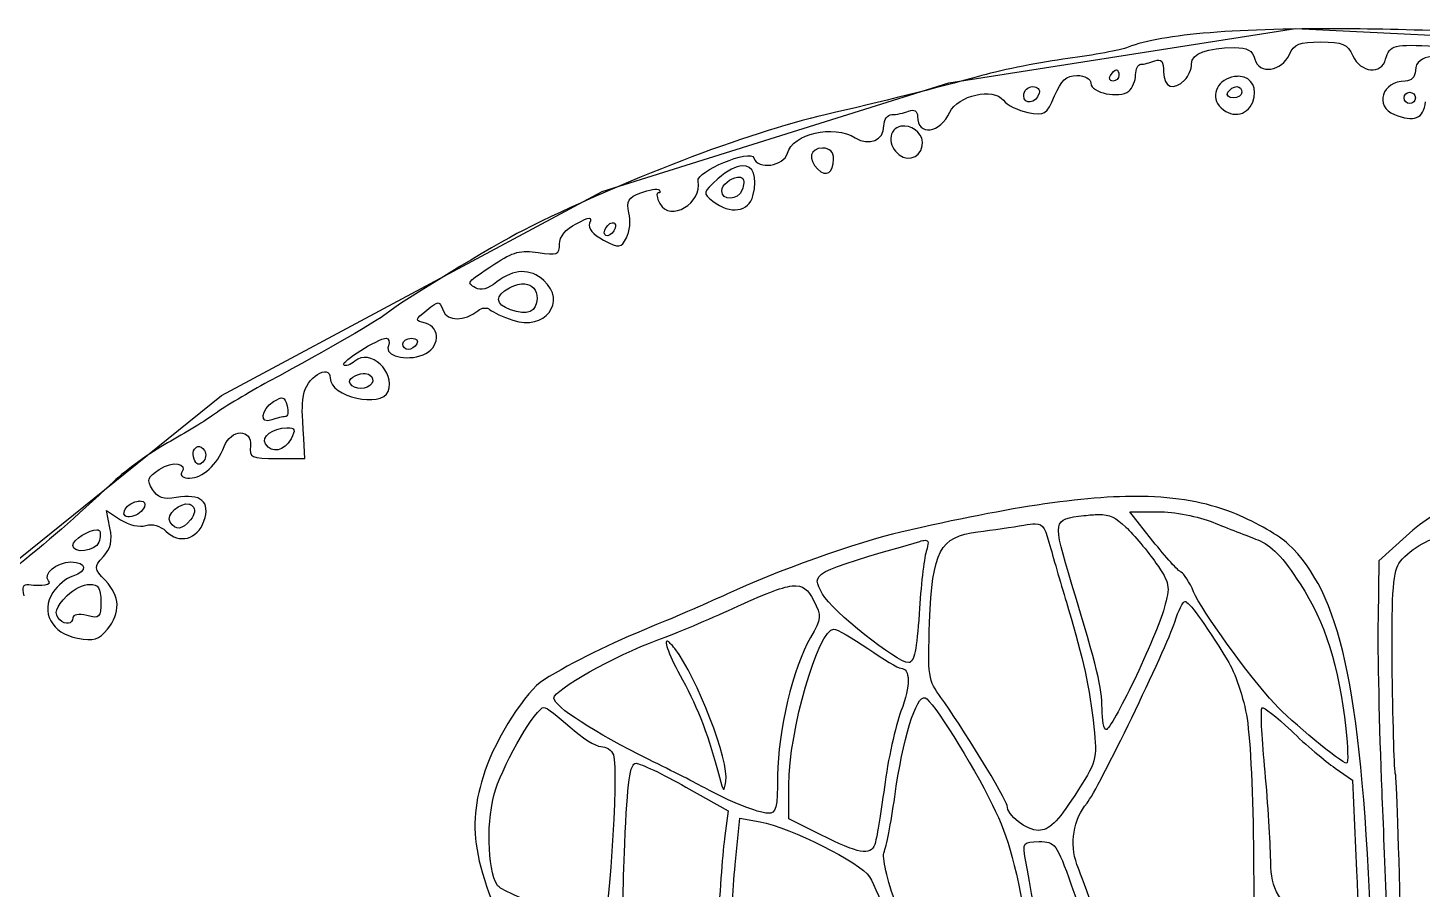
# Model space of a CAD drawing. Extents: x 2.7 to 60.3, y 1.1 to 57.9.
# Drawn here: x 12.94 to 31.82, y 46.27 to 57.94 of the extents above; entities that cross this region are included whole.
import ezdxf

# ---------------------------------------------------------------- set-up
doc = ezdxf.new("R2010")
doc.units = 0
doc.layers.get('0').update_dxf_attribs({"linetype": 'CONTINUOUS'})

msp = doc.modelspace()

# ---------------------------------------------------------------- linework, layer by layer
at = {"color": 3}
msp.add_lwpolyline([(3.318099, 36.016105), (4.514887, 40.158831), (7.184645, 44.485679), (8.933796, 47.431618), (12.247977, 50.285496), (15.562159, 52.955254), (20.717553, 55.717072), (25.412643, 57.190041), (30.107735, 57.926526), (35.723429, 57.650344), (41.799428, 56.177375), (47.415125, 53.415557), (50.913428, 50.469618), (55.332336, 45.406285), (57.633853, 41.171497), (58.738581, 39.054103), (59.843306, 34.819316), (60.211549, 31.044831), (60.30361, 27.36241), (59.843306, 23.403803), (59.198883, 21.930831)], dxfattribs=at)
at = {"color": 7}
for points in [[(30.886798, 57.92093), (30.886798, 57.92093)], [(30.450234, 57.744541), (30.450234, 57.744541)], [(27.683685, 57.365856), (27.683685, 57.365856)], [(29.357726, 57.277662), (29.357726, 57.277662)], [(26.548732, 57.138755), (26.548732, 57.138755)], [(29.312526, 57.138755), (29.312526, 57.138755)], [(31.656844, 57.062687), (31.656844, 57.062687)], [(24.818468, 56.604628), (24.818468, 56.604628)], [(23.701155, 56.305318), (23.701155, 56.305318)], [(22.549666, 55.911199), (22.549666, 55.911199)], [(22.616914, 56.06609), (22.616914, 56.06609)], [(20.875074, 55.293287), (20.875074, 55.293287)], [(19.670668, 54.46481), (19.670668, 54.46481)], [(18.136085, 53.728937), (18.136085, 53.728937)], [(17.48069, 53.250482), (17.48069, 53.250482)], [(16.39204, 52.919202), (16.39204, 52.919202)], [(16.448264, 52.515162), (16.448264, 52.515162)], [(16.313216, 52.099545), (16.691901, 52.099545), (16.675365, 52.36468)], [(15.24, 52.261051), (15.24, 52.261051)], [(28.111979, 51.583607), (28.111979, 51.583607)], [(14.049926, 51.159172), (14.002522, 51.397297), (14.194896, 51.270518)], [(14.470504, 51.524076), (14.470504, 51.524076)], [(15.121489, 51.482735), (15.121489, 51.482735)], [(27.865035, 51.379658), (28.250334, 51.379658)], [(28.178125, 50.982232), (27.865035, 51.379658), (27.865035, 51.379658)], [(26.58401, 51.215947), (26.58401, 51.215947)], [(27.438945, 51.341624), (27.438945, 51.341624)], [(13.872435, 51.13547), (13.872435, 51.13547)], [(25.090768, 50.991602), (25.090768, 50.991602)], [(31.606132, 51.046173), (31.240126, 50.714893), (31.226895, 49.929962)], [(13.77487, 50.394636), (13.77487, 50.394636)], [(23.289948, 50.372588), (23.289948, 50.372588)], [(28.613035, 50.16478), (28.613035, 50.16478)], [(23.856046, 49.788851), (23.856046, 49.788851)], [(21.602127, 49.624588), (21.602127, 49.624588)], [(19.92974, 48.727761), (19.92974, 48.727761)], [(25.091319, 48.858399), (25.091319, 48.858399)], [(29.65483, 48.721147), (29.65483, 48.721147)], [(21.176588, 47.970391), (21.176588, 47.970391)], [(30.644812, 47.906451), (30.882937, 47.743842), (30.936957, 46.512427)], [(21.852379, 47.647931), (22.423437, 47.326021), (22.378238, 46.98537)], [(23.681862, 46.99915), (23.246402, 47.217982), (23.246402, 47.676042)], [(22.519349, 46.594007), (22.581636, 47.226251), (22.581636, 47.226251)], [(22.581636, 47.226251), (22.857244, 47.17609)], [(26.636376, 46.909302), (26.636376, 46.909302)]]:
    msp.add_lwpolyline(points, dxfattribs=at)
for points in [[(30.886798, 57.92093), (29.319838, 57.935069), (28.314328, 57.853057), (27.841884, 57.673434)], [(32.641867, 57.874628), (31.993761, 57.900695), (31.409118, 57.916217), (30.886798, 57.92093)], [(27.841884, 57.673434), (27.739283, 57.634426), (27.371073, 57.564923), (27.023329, 57.519094)], [(28.70178, 57.447987), (28.70178, 57.58719), (28.909727, 57.666313), (29.280005, 57.667922)], [(29.280005, 57.667922), (29.457201, 57.668694), (29.528172, 57.628955), (29.55892, 57.511377)], [(30.026901, 57.574215), (30.08888, 57.715487), (30.161264, 57.744541), (30.450234, 57.744541)], [(30.450234, 57.744541), (30.748684, 57.744541), (30.811831, 57.717591), (30.885694, 57.555474)], [(31.330525, 57.511928), (31.380077, 57.701408), (31.449603, 57.719455), (32.009622, 57.68501)], [(27.023329, 57.519094), (26.675588, 57.473265), (26.151988, 57.369864), (25.860265, 57.289237)], [(27.943859, 57.299159), (27.943859, 57.377406), (27.975595, 57.441372), (28.013863, 57.441372)], [(28.013863, 57.441372), (28.052128, 57.441372), (28.137008, 57.462379), (28.20293, 57.487674)], [(28.20293, 57.487674), (28.293334, 57.522366), (28.323094, 57.485088), (28.323094, 57.33609)], [(28.610828, 57.229706), (28.660838, 57.279716), (28.70178, 57.377833), (28.70178, 57.447987)], [(29.55892, 57.511377), (29.613933, 57.301001), (29.925385, 57.342829), (30.026901, 57.574215)], [(30.885694, 57.555474), (30.990278, 57.325936), (31.274566, 57.297947), (31.330525, 57.511928)], [(31.947886, 57.545552), (31.831672, 57.539053), (31.732911, 57.468068), (31.732911, 57.357037)], [(25.860265, 57.289237), (25.199167, 57.106521), (24.522613, 56.937181), (23.738637, 56.757865)], [(26.846389, 57.015283), (26.934671, 57.226573), (27.004613, 57.289788), (27.149557, 57.289788)], [(27.149557, 57.289788), (27.259465, 57.289788), (27.338073, 57.246205), (27.338073, 57.185057)], [(27.636832, 57.214272), (27.592706, 57.214272), (27.577452, 57.248665), (27.603208, 57.29034)], [(27.603208, 57.29034), (27.628965, 57.332014), (27.665298, 57.365856), (27.683685, 57.365856)], [(27.716758, 57.29034), (27.716758, 57.248665), (27.680966, 57.214272), (27.636832, 57.214272)], [(27.683685, 57.365856), (27.70207, 57.365856), (27.716758, 57.332014), (27.716758, 57.29034)], [(27.849601, 57.078673), (27.901694, 57.121755), (27.943859, 57.220913), (27.943859, 57.299159)], [(28.323094, 57.33609), (28.323094, 57.1265), (28.457872, 57.076749), (28.610828, 57.229706)], [(29.284414, 57.274905), (29.064139, 57.241812), (28.951674, 57.028889), (29.075504, 56.879684)], [(29.357726, 57.277662), (29.334844, 57.279607), (29.310322, 57.278797), (29.284414, 57.274905)], [(29.529154, 56.930396), (29.599012, 57.11475), (29.517899, 57.264042), (29.357726, 57.277662)], [(31.732911, 57.357037), (31.732911, 57.27013), (31.679275, 57.214272), (31.596211, 57.214272)], [(25.427561, 56.792041), (25.531769, 57.020752), (26.020655, 57.13047), (26.151857, 56.954649)], [(26.428568, 57.01859), (26.428568, 57.084575), (26.482748, 57.138755), (26.548732, 57.138755)], [(26.638581, 57.048907), (26.591749, 56.908409), (26.428568, 56.884782), (26.428568, 57.01859)], [(26.548732, 57.138755), (26.614718, 57.138755), (26.655074, 57.098396), (26.638581, 57.048907)], [(27.338073, 57.185057), (27.338073, 57.053433), (27.72246, 56.973522), (27.849601, 57.078673)], [(29.265674, 56.987171), (29.200721, 56.987171), (29.168798, 57.021013), (29.194565, 57.062687)], [(29.194565, 57.062687), (29.220324, 57.104362), (29.273311, 57.138755), (29.312526, 57.138755)], [(29.383632, 57.062687), (29.383632, 57.021013), (29.330644, 56.987171), (29.265674, 56.987171)], [(29.312526, 57.138755), (29.35174, 57.138755), (29.383632, 57.104362), (29.383632, 57.062687)], [(31.596211, 57.214272), (31.282756, 57.214272), (31.171772, 56.873867), (31.448485, 56.761173)], [(31.581327, 56.987171), (31.581327, 57.028846), (31.615168, 57.062687), (31.656844, 57.062687)], [(31.656844, 57.062687), (31.69852, 57.062687), (31.732911, 57.028846), (31.732911, 56.987171)], [(26.151857, 56.954649), (26.200043, 56.890077), (26.349946, 56.815884), (26.485343, 56.789285)], [(26.485343, 56.789285), (26.713766, 56.744411), (26.739904, 56.760431), (26.846389, 57.015283)], [(29.075504, 56.879684), (29.219694, 56.705948), (29.454074, 56.73226), (29.529154, 56.930396)], [(31.448485, 56.761173), (31.714477, 56.652847), (31.844666, 56.70513), (31.870715, 56.930947)], [(31.656844, 56.911103), (31.615168, 56.911103), (31.581327, 56.945496), (31.581327, 56.987171)], [(31.732911, 56.987171), (31.732911, 56.945496), (31.69852, 56.911103), (31.656844, 56.911103)], [(23.738637, 56.757865), (22.696194, 56.519432), (20.961871, 55.855364), (19.646966, 55.191312)], [(24.534592, 56.60573), (24.534592, 56.690387), (24.582976, 56.759519), (24.642079, 56.759519)], [(24.642079, 56.759519), (24.701183, 56.759519), (24.803259, 56.780526), (24.86918, 56.805821)], [(24.86918, 56.805821), (24.946662, 56.835554), (24.988793, 56.809989), (24.988793, 56.734163)], [(24.988793, 56.734163), (24.988793, 56.464617), (25.296897, 56.505266), (25.427561, 56.792041)], [(23.226007, 56.235313), (23.295472, 56.500945), (23.853354, 56.627871), (24.146537, 56.444775)], [(24.146537, 56.444775), (24.331881, 56.329026), (24.534592, 56.412987), (24.534592, 56.60573)], [(24.637118, 56.493833), (24.612926, 56.43079), (24.63656, 56.326643), (24.689484, 56.262874)], [(24.818468, 56.604628), (24.742327, 56.609684), (24.669323, 56.577757), (24.637118, 56.493833)], [(25.052734, 56.334532), (25.081506, 56.483928), (24.945369, 56.5962), (24.818468, 56.604628)], [(22.01609, 55.859936), (21.987511, 55.990958), (22.730385, 56.297967), (22.772357, 56.172475)], [(23.701155, 56.305318), (23.533858, 56.305318), (23.500464, 56.157089), (23.637213, 56.02034)], [(23.852739, 56.158143), (23.852739, 56.254701), (23.800648, 56.305318), (23.701155, 56.305318)], [(24.689484, 56.262874), (24.813909, 56.112951), (25.017794, 56.153097), (25.052734, 56.334532)], [(22.772357, 56.172475), (22.826671, 56.010078), (23.17991, 56.059039), (23.226007, 56.235313)], [(23.637213, 56.02034), (23.750967, 55.906586), (23.852739, 55.971526), (23.852739, 56.158143)], [(22.616914, 56.06609), (22.530269, 56.062586), (22.415621, 56.004957), (22.284531, 55.888048)], [(22.336897, 55.728746), (22.336897, 55.808592), (22.459901, 55.899321), (22.549666, 55.911199)], [(22.549666, 55.911199), (22.579587, 55.915158), (22.60555, 55.910436), (22.622426, 55.89356)], [(22.760781, 55.660947), (22.827833, 55.928099), (22.761323, 56.071931), (22.616914, 56.06609)], [(21.241081, 55.700083), (21.355408, 55.743551), (21.466574, 55.760673), (21.488576, 55.738668)], [(21.488576, 55.738668), (21.51058, 55.716665), (21.504597, 55.698981), (21.475347, 55.698981)], [(21.499601, 55.554011), (21.636221, 55.298733), (22.081036, 55.562181), (22.01609, 55.859936)], [(22.284531, 55.888048), (22.077172, 55.703119), (22.075477, 55.695571), (22.218937, 55.584879)], [(22.614158, 55.740322), (22.558253, 55.594637), (22.336897, 55.58536), (22.336897, 55.728746)], [(22.622426, 55.89356), (22.642448, 55.873539), (22.638838, 55.804631), (22.614158, 55.740322)], [(21.080677, 55.43109), (21.041037, 55.589026), (21.068154, 55.634336), (21.241081, 55.700083)], [(21.475347, 55.698981), (21.446101, 55.698981), (21.457005, 55.633602), (21.499601, 55.554011)], [(22.218937, 55.584879), (22.452204, 55.404894), (22.705475, 55.440588), (22.760781, 55.660947)], [(20.364648, 55.28116), (20.5554, 55.379799), (20.583758, 55.380981), (20.548203, 55.288326)], [(21.047604, 55.090439), (21.091885, 55.173178), (21.106884, 55.326675), (21.080677, 55.43109)], [(19.646966, 55.191312), (19.251371, 54.991529), (17.987185, 54.22206), (17.790473, 54.06132)], [(20.139753, 55.005001), (20.139753, 55.105025), (20.223179, 55.208003), (20.364648, 55.28116)], [(20.548203, 55.288326), (20.521484, 55.218695), (20.590018, 55.135433), (20.736719, 55.059571)], [(20.74609, 55.159341), (20.74609, 55.201016), (20.779931, 55.256506), (20.821606, 55.282262)], [(20.821606, 55.130678), (20.779931, 55.104922), (20.74609, 55.117666), (20.74609, 55.159341)], [(20.821606, 55.282262), (20.842443, 55.29514), (20.86134, 55.298532), (20.875074, 55.293287)], [(20.897674, 55.253048), (20.897674, 55.211373), (20.863281, 55.156434), (20.821606, 55.130678)], [(20.875074, 55.293287), (20.888808, 55.288041), (20.897674, 55.273885), (20.897674, 55.253048)], [(19.852018, 54.892002), (20.108542, 54.850982), (20.139753, 54.86302), (20.139753, 55.005001)], [(20.736719, 55.059571), (20.954104, 54.947157), (20.971693, 54.948598), (21.047604, 55.090439)], [(19.264423, 54.738213), (19.506333, 54.899425), (19.619534, 54.929177), (19.852018, 54.892002)], [(19.000391, 54.412444), (18.878588, 54.487722), (18.8675, 54.473695), (19.264423, 54.738213)], [(19.92533, 54.512766), (19.742216, 54.678481), (19.520091, 54.671367), (19.292535, 54.492371)], [(19.292535, 54.492371), (19.17065, 54.396496), (19.070551, 54.369084), (19.000391, 54.412444)], [(19.476641, 54.11534), (19.263757, 54.194473), (19.258751, 54.304567), (19.463412, 54.414098)], [(19.463412, 54.414098), (19.539187, 54.454652), (19.611032, 54.470408), (19.670668, 54.46481)], [(19.506958, 53.973126), (19.940763, 53.828576), (20.246142, 54.222435), (19.92533, 54.512766)], [(19.670668, 54.46481), (19.770061, 54.455479), (19.836584, 54.386111), (19.836584, 54.26968)], [(18.341688, 54.109827), (18.504546, 54.242052), (18.512031, 54.241646), (18.563277, 54.104866)], [(19.836584, 54.26968), (19.836585, 54.089729), (19.70129, 54.031832), (19.476641, 54.11534)], [(17.790473, 54.06132), (17.671904, 53.964434), (17.040162, 53.599428), (16.199666, 53.142444)], [(18.322947, 53.933438), (18.177847, 53.971383), (18.17822, 53.977108), (18.341688, 54.109827)], [(18.563277, 54.104866), (18.618913, 53.956373), (18.857351, 53.95568), (19.035117, 54.103213)], [(19.035117, 54.103213), (19.086034, 54.145469), (19.159678, 54.151437), (19.198277, 54.116442)], [(19.198277, 54.116442), (19.236877, 54.081446), (19.37564, 54.016882), (19.506958, 53.973126)], [(18.291528, 53.504593), (18.516998, 53.590316), (18.537944, 53.877215), (18.322947, 53.933438)], [(17.217209, 53.36734), (17.174197, 53.410352), (17.681151, 53.728937), (17.792678, 53.728937)], [(17.792678, 53.728937), (17.830662, 53.728937), (17.843779, 53.682353), (17.821893, 53.625309)], [(18.018125, 53.65287), (18.018125, 53.694545), (18.071113, 53.728937), (18.136085, 53.728937)], [(18.089232, 53.577353), (18.050016, 53.577353), (18.018125, 53.611195), (18.018125, 53.65287)], [(18.207743, 53.65287), (18.181987, 53.611195), (18.128447, 53.577353), (18.089232, 53.577353)], [(18.136085, 53.728937), (18.201058, 53.728937), (18.233499, 53.694545), (18.207743, 53.65287)], [(17.818034, 53.00905), (17.921293, 53.278141), (17.575674, 53.593325), (17.36714, 53.420257)], [(17.821893, 53.625309), (17.769548, 53.488904), (18.056273, 53.415149), (18.291528, 53.504593)], [(16.671506, 52.955031), (16.699092, 53.187684), (17.033103, 53.402534), (17.033103, 53.187644)], [(17.36714, 53.420257), (17.306285, 53.369751), (17.238819, 53.345731), (17.217209, 53.36734)], [(16.199666, 53.142444), (15.92878, 52.995162), (15.604803, 52.800716), (15.479779, 52.710292)], [(17.033103, 53.187644), (17.033103, 52.936337), (17.72935, 52.777945), (17.818034, 53.00905)], [(17.303199, 53.114884), (17.26519, 53.176384), (17.379436, 53.245495), (17.48069, 53.250482)], [(17.598099, 53.11764), (17.54259, 53.027818), (17.358083, 53.026079), (17.303199, 53.114884)], [(17.48069, 53.250482), (17.514442, 53.252145), (17.546934, 53.24646), (17.571641, 53.23119)], [(17.571641, 53.23119), (17.610235, 53.207338), (17.622077, 53.156434), (17.598099, 53.11764)], [(16.267465, 52.8729), (16.327989, 52.910698), (16.365641, 52.927534), (16.39204, 52.919202)], [(16.39204, 52.919202), (16.418439, 52.910871), (16.4337, 52.877591), (16.449917, 52.815574)], [(16.675365, 52.36468), (16.649682, 52.771473), (16.649637, 52.770577), (16.671506, 52.955031)], [(15.479779, 52.710292), (15.354754, 52.619867), (15.062183, 52.439922), (14.829896, 52.31066)], [(16.243763, 52.622097), (16.071998, 52.556185), (16.091504, 52.763011), (16.267465, 52.8729)], [(16.449917, 52.815574), (16.471112, 52.73453), (16.46058, 52.667848), (16.426215, 52.667848)], [(15.597739, 52.262705), (15.689027, 52.50281), (15.977449, 52.509189), (15.95217, 52.270422)], [(16.156671, 52.297431), (16.095963, 52.395658), (16.253533, 52.513496), (16.448264, 52.515162)], [(16.426215, 52.667848), (16.39185, 52.667848), (16.309683, 52.647393), (16.243763, 52.622097)], [(16.448264, 52.515162), (16.560123, 52.516121), (16.569903, 52.490551), (16.502834, 52.365231)], [(16.502834, 52.365231), (16.414048, 52.199332), (16.238682, 52.164734), (16.156671, 52.297431)], [(14.829896, 52.31066), (14.597609, 52.181399), (14.268407, 51.944869), (14.097882, 51.784801)], [(15.128655, 51.83441), (15.306244, 51.83441), (15.503212, 52.014077), (15.597739, 52.262705)], [(15.18984, 52.092379), (15.156708, 52.178716), (15.191314, 52.249565), (15.24, 52.261051)], [(15.24, 52.261051), (15.269211, 52.267943), (15.303563, 52.253339), (15.331502, 52.208135)], [(15.331502, 52.208135), (15.359922, 52.162149), (15.349747, 52.09078), (15.308902, 52.049936)], [(15.95217, 52.270422), (15.935604, 52.113944), (15.96549, 52.099545), (16.313216, 52.099545)], [(14.626497, 51.681173), (14.545423, 51.810995), (14.558333, 51.847582), (14.719102, 51.952922)], [(14.719102, 51.952922), (14.902896, 52.073349), (15.105925, 52.041214), (15.021719, 51.904966)], [(15.308902, 52.049936), (15.260399, 52.001433), (15.218994, 52.016405), (15.18984, 52.092379)], [(14.097882, 51.784801), (13.557944, 51.277975), (13.220296, 50.98417), (12.71378, 50.580396)], [(15.021719, 51.904966), (14.997742, 51.866171), (15.045823, 51.83441), (15.128655, 51.83441)], [(14.948407, 51.57093), (14.775705, 51.54101), (14.697456, 51.567551), (14.626497, 51.681173)], [(15.323785, 51.251776), (15.416187, 51.515574), (15.282868, 51.628874), (14.948407, 51.57093)], [(28.111979, 51.583607), (27.325821, 51.60908), (26.289276, 51.453446), (24.763898, 51.103499)], [(29.308117, 51.344931), (28.965093, 51.488065), (28.583676, 51.568324), (28.111979, 51.583607)], [(14.347031, 51.315717), (14.260652, 51.298971), (14.224445, 51.326573), (14.246159, 51.391785)], [(14.246159, 51.391785), (14.264831, 51.447858), (14.340554, 51.505268), (14.414831, 51.519667)], [(14.516254, 51.44415), (14.497583, 51.388077), (14.421308, 51.330116), (14.347031, 51.315717)], [(14.414831, 51.519667), (14.436426, 51.523853), (14.45528, 51.5253), (14.470504, 51.524076)], [(14.470504, 51.524076), (14.516175, 51.520404), (14.53254, 51.493059), (14.516254, 51.44415)], [(14.866276, 51.239649), (14.803397, 51.341391), (15.004813, 51.508072), (15.121489, 51.482735)], [(15.121489, 51.482735), (15.138157, 51.479116), (15.1534, 51.471219), (15.165586, 51.459033)], [(15.165586, 51.459033), (15.212197, 51.412422), (15.203396, 51.344197), (15.141333, 51.269415)], [(28.250334, 51.379658), (28.462368, 51.379658), (28.795904, 51.315302), (28.991168, 51.236342)], [(34.006124, 51.508091), (32.351924, 51.55788), (32.122666, 51.513728), (31.606132, 51.046173)], [(14.194896, 51.270518), (14.304695, 51.198575), (14.451589, 51.164871), (14.536098, 51.191694)], [(14.536098, 51.191694), (14.625576, 51.220093), (14.733173, 51.18975), (14.807296, 51.115626)], [(14.807296, 51.115626), (14.986843, 50.93608), (15.236278, 51.00195), (15.323785, 51.251776)], [(15.141333, 51.269415), (15.025827, 51.13024), (14.93972, 51.120816), (14.866276, 51.239649)], [(25.806246, 51.105153), (26.002793, 51.131158), (26.282936, 51.172437), (26.429119, 51.196655)], [(26.429119, 51.196655), (26.494985, 51.207566), (26.545092, 51.215743), (26.58401, 51.215947)], [(26.58401, 51.215947), (26.700767, 51.216559), (26.720958, 51.146892), (26.796228, 50.874745)], [(27.081207, 50.394636), (26.815062, 51.276523), (26.814706, 51.276569), (27.243264, 51.32619)], [(27.243264, 51.32619), (27.321853, 51.33529), (27.385188, 51.341016), (27.438945, 51.341624)], [(27.438945, 51.341624), (27.600219, 51.343448), (27.674353, 51.300352), (27.809913, 51.17185)], [(28.991168, 51.236342), (29.186429, 51.157382), (29.458971, 51.050389), (29.596952, 50.998217)], [(30.012019, 50.939237), (29.895701, 51.049191), (29.579003, 51.231899), (29.308117, 51.344931)], [(13.547769, 50.922701), (13.547769, 51.000656), (13.776891, 51.139981), (13.872435, 51.13547)], [(13.872435, 51.13547), (13.886084, 51.134825), (13.897288, 51.131011), (13.904405, 51.123894)], [(13.904405, 51.123894), (13.926819, 51.101478), (13.924676, 51.030556), (13.899996, 50.966246)], [(13.961732, 50.770565), (14.060202, 50.879373), (14.084386, 50.986874), (14.049926, 51.159172)], [(24.763898, 51.103499), (24.202162, 50.974627), (23.024684, 50.555308), (22.414618, 50.266754)], [(25.01911, 50.97672), (25.049546, 50.985534), (25.073131, 50.990985), (25.090768, 50.991602)], [(25.090768, 50.991602), (25.143679, 50.993455), (25.142286, 50.953282), (25.106754, 50.839467)], [(25.153607, 49.883109), (25.191486, 50.856608), (25.28783, 51.036561), (25.806246, 51.105153)], [(27.809913, 51.17185), (27.923731, 51.063956), (28.108174, 50.844064), (28.219466, 50.683473)], [(29.596952, 50.998217), (29.774967, 50.930908), (29.941828, 50.757945), (30.17187, 50.402905)], [(31.510221, 50.677961), (31.613836, 50.843251), (31.947654, 51.041239), (32.079077, 51.032944)], [(13.899996, 50.966246), (13.851508, 50.83989), (13.547769, 50.802368), (13.547769, 50.922701)], [(23.703359, 50.263998), (23.543797, 50.553071), (23.528716, 50.545111), (25.01911, 50.97672)], [(25.106754, 50.839467), (25.075998, 50.740954), (25.03296, 50.361864), (25.010842, 49.99721)], [(26.796228, 50.874745), (26.851911, 50.67341), (26.95937, 50.304034), (27.034905, 50.053985)], [(28.560669, 50.558347), (28.522498, 50.572584), (28.350331, 50.76344), (28.178125, 50.982232)], [(31.123269, 45.92428), (30.99459, 49.010703), (30.714448, 50.275228), (30.012019, 50.939237)], [(13.219796, 50.444797), (13.133562, 50.531031), (13.330474, 50.697805), (13.518555, 50.697805)], [(13.518555, 50.697805), (13.738667, 50.697805), (13.756318, 50.574526), (13.545564, 50.507635)], [(13.989292, 50.445899), (13.83103, 50.614363), (13.830491, 50.625546), (13.961732, 50.770565)], [(28.219466, 50.683473), (28.408235, 50.411081), (28.415488, 50.369909), (28.330813, 50.071073)], [(31.420923, 49.187475), (31.407648, 50.21339), (31.427677, 50.54628), (31.510221, 50.677961)], [(12.949701, 50.391329), (13.1332, 50.365701), (13.271398, 50.393196), (13.219796, 50.444797)], [(13.545564, 50.507635), (13.461105, 50.48083), (13.340515, 50.380851), (13.277674, 50.284944)], [(14.0152, 49.786095), (14.198484, 50.012441), (14.189675, 50.232601), (13.989292, 50.445899)], [(28.729892, 50.293213), (28.674782, 50.424837), (28.598842, 50.544109), (28.560669, 50.558347)], [(12.887965, 50.240847), (12.857985, 50.35549), (12.876978, 50.401486), (12.949701, 50.391329)], [(13.277674, 50.284944), (13.105759, 50.022569), (13.262261, 49.730625), (13.610056, 49.665379)], [(13.370829, 49.915079), (13.286682, 49.999226), (13.312756, 50.084658), (13.471701, 50.243603)], [(13.471701, 50.243603), (13.555051, 50.326953), (13.69152, 50.394636), (13.77487, 50.394636)], [(13.77487, 50.394636), (13.893912, 50.394636), (13.926454, 50.344283), (13.926454, 50.159268)], [(22.414618, 50.266754), (22.186266, 50.158747), (21.725819, 49.958609), (21.391562, 49.822475)], [(22.488481, 50.068317), (22.90164, 50.258887), (23.138353, 50.357114), (23.289948, 50.372588)], [(23.289948, 50.372588), (23.441543, 50.388061), (23.508097, 50.320621), (23.58099, 50.179662)], [(24.870282, 49.334098), (24.709028, 49.334098), (23.829994, 50.03458), (23.703359, 50.263998)], [(27.488555, 48.70902), (27.487643, 48.997724), (27.428094, 49.245191), (27.081207, 50.394636)], [(29.827361, 48.775166), (29.475083, 49.158402), (28.833442, 50.045894), (28.729892, 50.293213)], [(30.17187, 50.402905), (30.510059, 49.880946), (30.696241, 49.290937), (30.790334, 48.443885)], [(13.926454, 50.159268), (13.926454, 49.945872), (13.908464, 49.928227), (13.736836, 49.971303)], [(21.470386, 49.641676), (21.717876, 49.732213), (22.175972, 49.924172), (22.488481, 50.068317)], [(23.58099, 50.179662), (23.693415, 49.962257), (23.690854, 49.931574), (23.539648, 49.6753)], [(27.034905, 50.053985), (27.229768, 49.408906), (27.321368, 48.984748), (27.37776, 48.462627)], [(28.330813, 50.071073), (28.280893, 49.894891), (28.097, 49.453547), (27.92181, 49.08991)], [(28.473025, 49.88366), (28.52203, 50.03994), (28.58501, 50.166388), (28.613035, 50.16478)], [(28.613035, 50.16478), (28.66589, 50.161752), (28.859793, 49.893342), (29.185746, 49.372132)], [(13.547769, 49.941537), (13.547769, 49.854106), (13.446788, 49.83912), (13.370829, 49.915079)], [(13.736836, 49.971303), (13.627599, 49.99872), (13.547769, 49.986065), (13.547769, 49.941537)], [(25.010842, 49.99721), (24.981828, 49.518879), (24.942442, 49.334098), (24.870282, 49.334098)], [(25.306293, 48.860053), (25.135381, 49.090046), (25.125307, 49.155806), (25.153607, 49.883109)], [(27.285156, 47.431303), (27.426247, 47.598535), (28.362848, 49.532291), (28.473025, 49.88366)], [(31.226895, 49.929962), (31.219388, 49.498093), (31.241994, 48.445487), (31.277608, 47.591155)], [(13.610056, 49.665379), (13.830808, 49.623965), (13.900739, 49.644743), (14.0152, 49.786095)], [(21.391562, 49.822475), (20.824206, 49.591405), (20.330729, 49.348318), (19.924227, 49.098729)], [(23.539648, 49.6753), (23.303925, 49.275778), (23.094818, 48.396741), (23.094818, 47.805027)], [(23.246402, 47.676042), (23.246402, 48.407834), (23.644751, 49.788851), (23.856046, 49.788851)], [(23.856046, 49.788851), (23.897655, 49.788851), (24.105368, 49.669578), (24.317413, 49.523716)], [(20.063685, 48.852887), (20.063685, 48.967055), (20.885209, 49.427605), (21.470386, 49.641676)], [(21.602127, 49.624588), (21.547191, 49.643145), (21.624933, 49.427424), (21.805525, 49.099832)], [(21.702448, 49.523716), (21.65355, 49.586501), (21.620439, 49.618403), (21.602127, 49.624588)], [(22.394223, 47.725101), (22.441157, 47.996947), (22.001911, 49.139201), (21.702448, 49.523716)], [(24.317413, 49.523716), (24.529459, 49.377855), (24.729704, 49.258582), (24.762244, 49.258582)], [(29.185746, 49.372132), (29.292939, 49.200723), (29.408783, 48.854718), (29.452536, 48.576177)], [(24.762244, 49.258582), (24.894606, 49.258582), (24.895892, 49.023431), (24.765551, 48.677601)], [(31.463369, 47.823768), (31.449478, 47.847284), (31.430321, 48.460846), (31.420923, 49.187475)], [(19.924227, 49.098729), (19.691286, 48.955705), (19.280826, 48.317422), (19.128273, 47.861802)], [(21.805525, 49.099832), (22.017254, 48.715756), (22.16892, 48.315571), (22.306029, 47.780773)], [(27.92181, 49.08991), (27.746624, 48.726273), (27.577688, 48.427814), (27.546432, 48.426798)], [(19.273793, 47.61155), (19.406726, 48.015744), (19.825093, 48.727761), (19.92974, 48.727761)], [(19.92974, 48.727761), (19.961543, 48.727761), (20.119964, 48.608488), (20.281415, 48.462627)], [(21.351875, 48.020552), (20.615569, 48.383425), (20.063685, 48.740108), (20.063685, 48.852887)], [(24.680113, 47.515639), (24.787872, 48.296131), (24.97228, 48.897852), (25.091319, 48.858399)], [(25.091319, 48.858399), (25.190269, 48.825604), (25.726849, 47.972156), (26.006888, 47.402088)], [(26.201467, 47.397679), (26.201467, 47.470285), (25.558759, 48.520312), (25.306293, 48.860053)], [(29.65483, 48.721147), (29.674357, 48.740671), (29.851404, 48.602037), (30.048398, 48.413018)], [(30.802461, 47.970391), (30.734505, 47.970391), (30.041554, 48.542151), (29.827361, 48.775166)], [(24.765551, 48.677601), (24.689613, 48.476116), (24.588209, 48.011904), (24.540104, 47.646277)], [(27.546432, 48.426798), (27.515177, 48.425782), (27.489063, 48.55274), (27.488555, 48.70902)], [(29.452536, 48.576177), (29.552132, 47.942123), (29.57335, 45.738034), (29.496631, 43.972978)], [(29.690658, 47.934562), (29.651596, 48.347514), (29.6353, 48.701622), (29.65483, 48.721147)], [(20.281415, 48.462627), (20.442866, 48.316765), (20.63115, 48.197492), (20.700338, 48.197492)], [(27.37776, 48.462627), (27.425191, 48.023472), (27.416042, 47.991833), (27.118689, 47.53438)], [(30.048398, 48.413018), (30.245394, 48.223997), (30.513822, 47.995891), (30.644812, 47.906451)], [(30.790334, 48.443885), (30.81929, 48.183418), (30.824955, 47.970391), (30.802461, 47.970391)], [(20.700338, 48.197492), (20.769526, 48.197492), (20.84618, 48.146308), (20.870113, 48.083942)], [(20.870113, 48.083942), (20.947765, 47.881585), (20.791999, 45.604348), (20.706402, 45.690565)], [(21.022799, 46.877883), (21.061567, 47.731082), (21.095108, 47.970391), (21.176588, 47.970391)], [(21.176588, 47.970391), (21.233972, 47.970391), (21.538215, 47.825048), (21.852379, 47.647931)], [(22.109796, 47.635804), (22.005609, 47.693522), (21.664435, 47.866513), (21.351875, 48.020552)], [(19.128273, 47.861802), (18.861213, 47.064195), (18.9651, 46.547409), (19.687205, 45.078716)], [(23.094818, 47.805027), (23.094818, 47.361708), (23.07577, 47.288788), (22.961975, 47.292948)], [(29.771687, 46.719133), (29.766144, 46.974728), (29.729726, 47.52161), (29.690658, 47.934562)], [(31.537783, 45.621112), (31.510808, 46.808841), (31.477252, 47.800251), (31.463369, 47.823768)], [(19.298047, 46.316194), (19.159206, 46.540842), (19.146486, 47.224458), (19.273793, 47.61155)], [(22.961975, 47.292948), (22.824688, 47.297965), (22.43943, 47.453189), (22.109796, 47.635804)], [(22.306029, 47.780773), (22.358526, 47.576001), (22.367502, 47.570337), (22.394223, 47.725101)], [(24.540104, 47.646277), (24.491999, 47.280649), (24.433082, 46.931153), (24.409466, 46.869615)], [(24.535694, 46.76764), (24.566216, 46.824749), (24.631205, 47.161404), (24.680113, 47.515639)], [(27.118689, 47.53438), (26.884152, 47.173561), (26.768055, 47.060886), (26.631415, 47.060886)], [(27.149006, 46.600621), (27.046322, 46.878548), (27.101242, 47.213308), (27.285156, 47.431303)], [(31.277608, 47.591155), (31.313219, 46.736824), (31.366754, 45.236761), (31.396119, 44.257405)], [(26.006888, 47.402088), (26.232717, 46.942374), (26.322842, 46.603517), (26.510699, 45.512523)], [(26.631415, 47.060886), (26.462993, 47.060886), (26.201467, 47.26587), (26.201467, 47.397679)], [(22.857244, 47.17609), (23.267895, 47.101204), (24.216683, 46.624851), (24.337257, 46.433052)], [(21.020595, 45.661902), (20.994628, 45.729582), (20.995494, 46.276992), (21.022799, 46.877883)], [(22.378238, 46.98537), (22.353419, 46.797834), (22.312353, 46.260829), (22.286736, 45.791989)], [(24.409466, 46.869615), (24.350364, 46.715598), (24.190246, 46.743994), (23.681862, 46.99915)], [(26.453372, 46.662909), (26.411304, 46.895913), (26.42121, 46.909302), (26.636376, 46.909302)], [(26.636376, 46.909302), (26.851609, 46.909302), (26.874929, 46.878063), (27.071836, 46.322258)], [(24.700508, 46.047753), (24.57934, 46.386631), (24.505166, 46.710516), (24.535694, 46.76764)], [(26.825443, 44.484506), (26.804494, 44.64922), (26.584777, 45.935085), (26.453372, 46.662909)], [(30.359285, 45.578117), (29.781805, 46.254389), (29.781762, 46.254631), (29.771687, 46.719133)], [(22.473598, 45.583629), (22.464844, 45.792003), (22.485367, 46.246429), (22.519349, 46.594007)], [(27.707938, 45.096355), (27.453061, 45.780955), (27.201711, 46.457968), (27.149006, 46.600621)], [(30.936957, 46.512427), (31.015409, 44.723967), (31.046262, 44.773635), (30.359285, 45.578117)], [(19.989822, 45.999246), (19.6386, 46.126074), (19.327317, 46.268834), (19.298047, 46.316194)], [(24.337257, 46.433052), (24.479194, 46.207269), (24.718362, 45.49489), (24.915482, 44.712158)], [(27.071836, 46.322258), (27.18626, 45.999279), (27.424894, 45.359647), (27.602105, 44.901225)]]:
    msp.add_open_spline(points, degree=3, dxfattribs=at)

doc.saveas('drawing.dxf')
